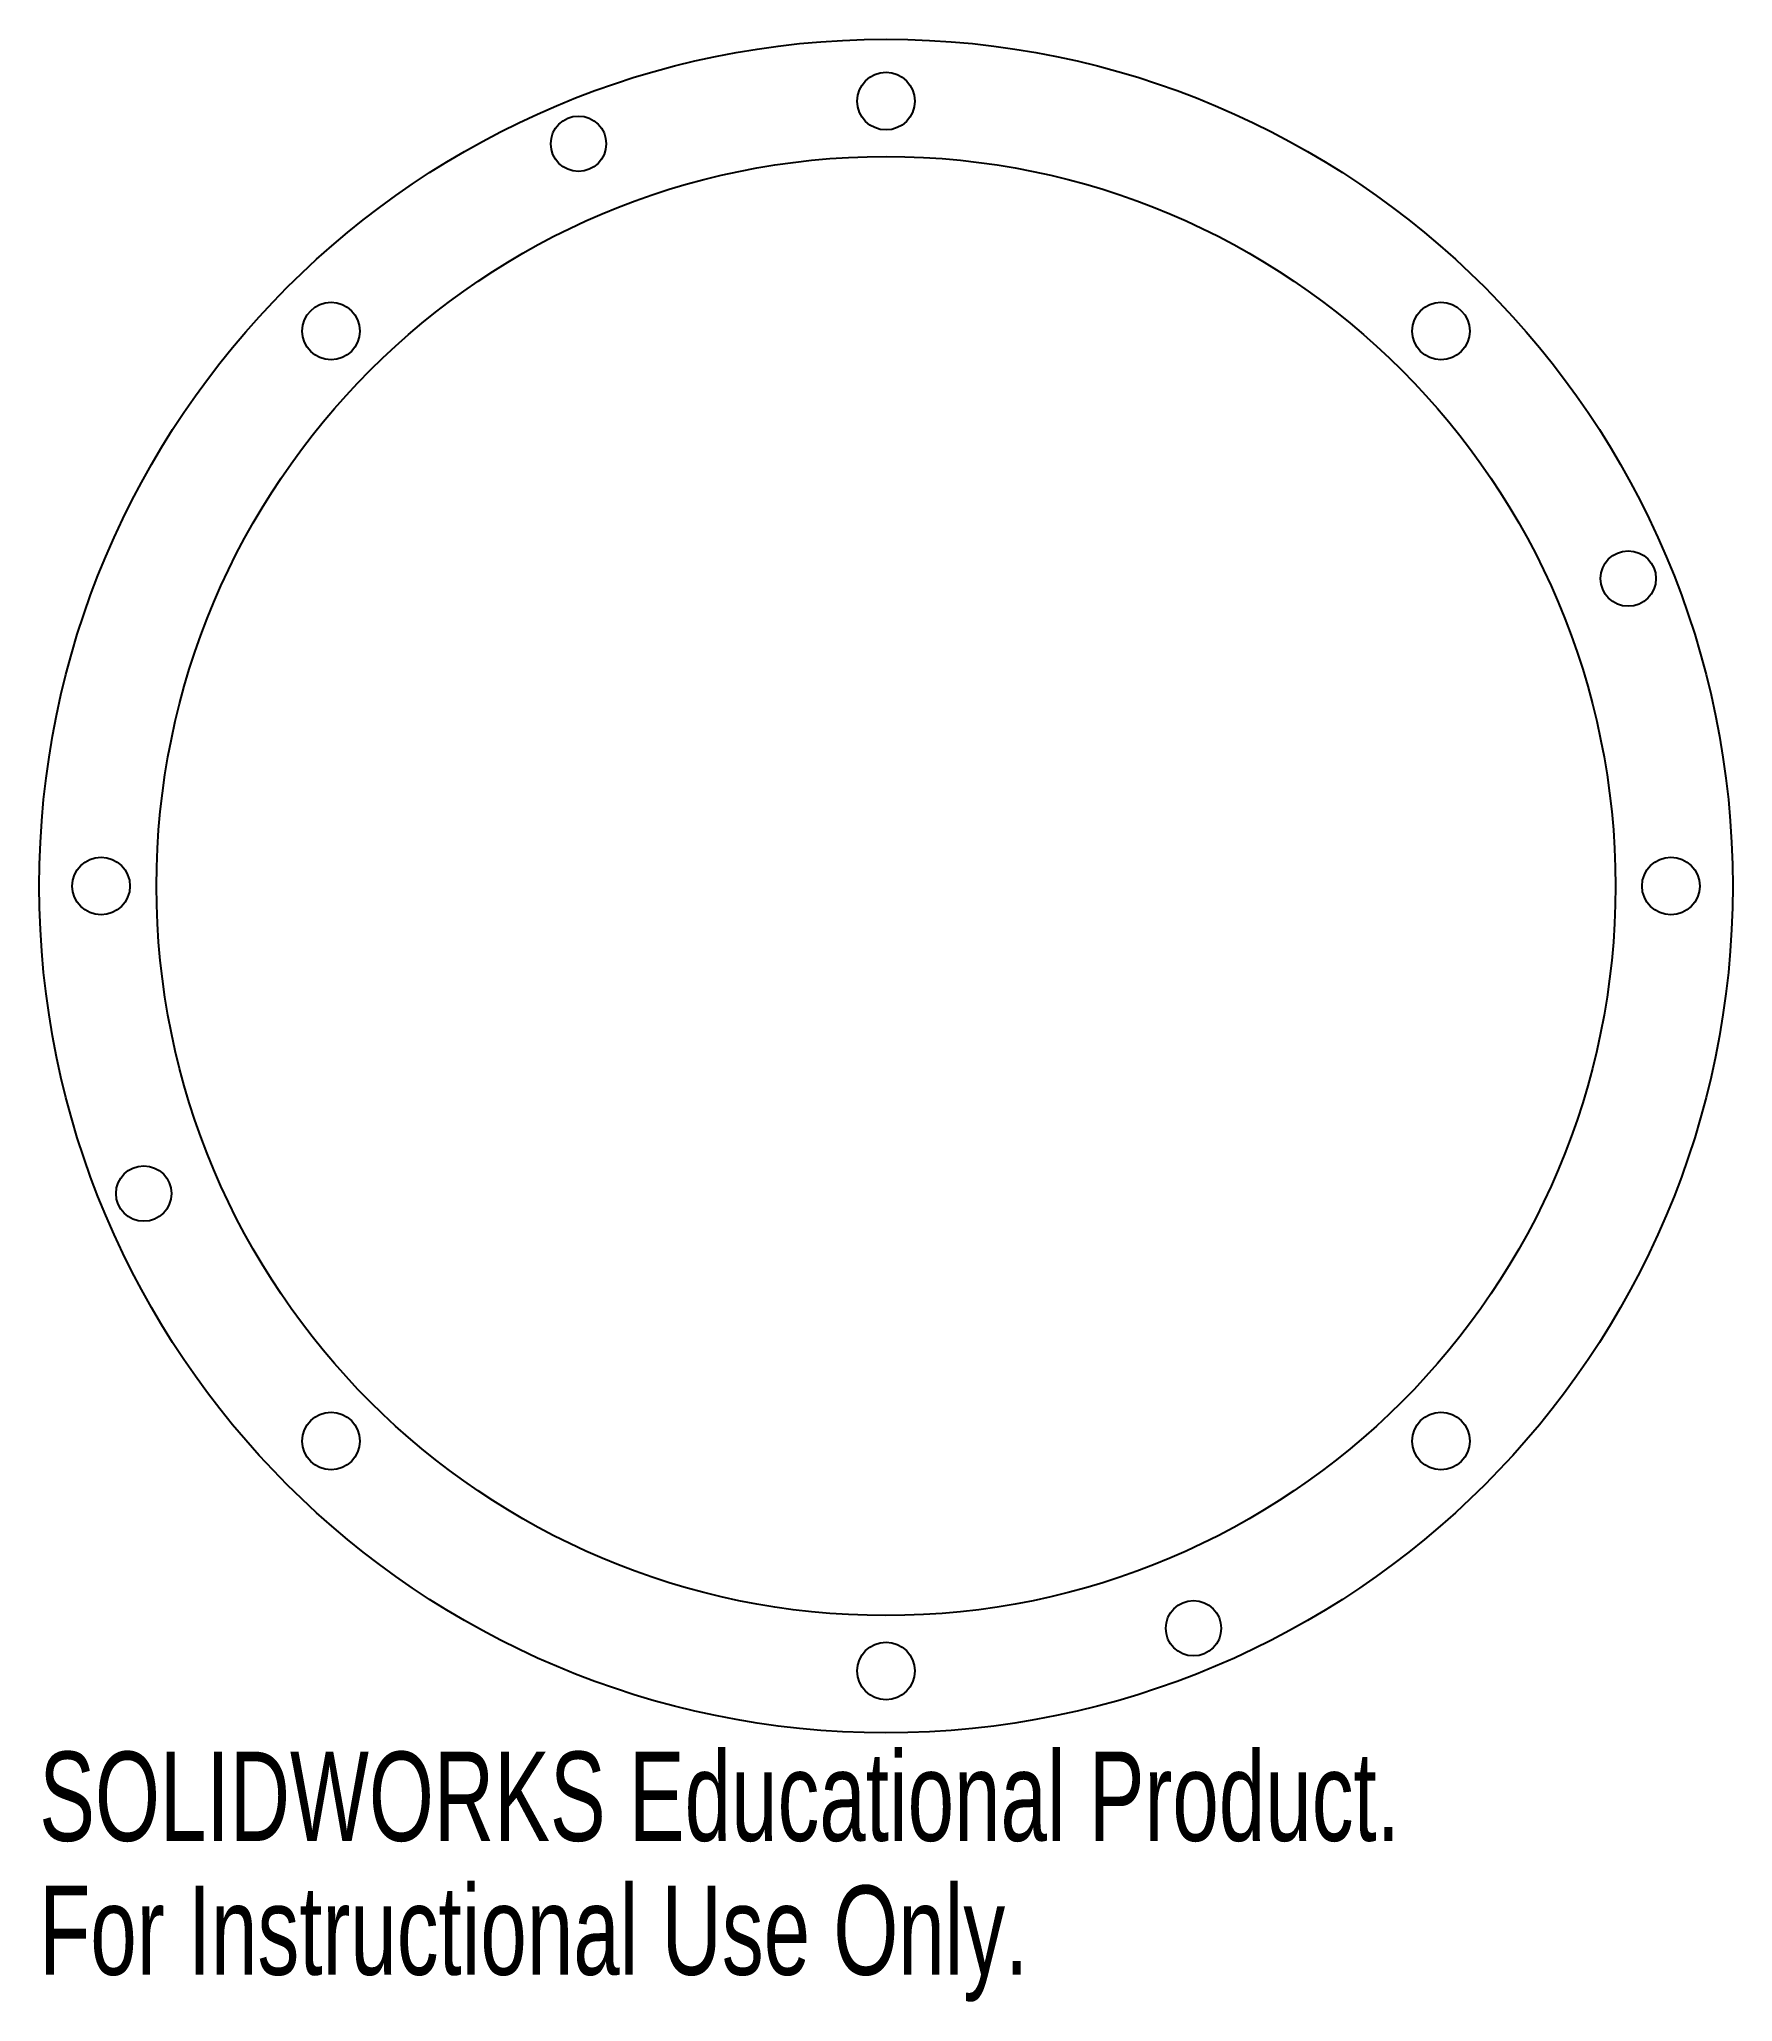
# Model space of a CAD drawing. Header units: millimetres. Extents: x -46 to 46, y -60 to 46.
import ezdxf

# ---------------------------------------------------------------- set-up
doc = ezdxf.new("R2010")
doc.units = ezdxf.units.MM
doc.styles.add('SLDTEXTSTYLE0', font='TXT', dxfattribs={"width": 0.7})

msp = doc.modelspace()

# ---------------------------------------------------------------- linework, layer by layer
at = {"color": 7, "linetype": 'Continuous', "lineweight": 25}
for centre, radius in [((0, 0), 45.85), ((0, 42.5), 1.56), ((-16.65, 40.19), 1.5), ((0, 0), 39.5), ((-30.05, 30.05), 1.56), ((30.05, 30.05), 1.56), ((40.19, 16.65), 1.5), ((-42.5, 0), 1.56), ((42.5, 0), 1.56), ((-40.19, -16.65), 1.5), ((-30.05, -30.05), 1.56), ((30.05, -30.05), 1.56), ((16.65, -40.19), 1.5), ((0, -42.5), 1.56)]:
    msp.add_circle(centre, radius, dxfattribs=at)

# ---------------------------------------------------------------- texts
at = {"color": 7, "linetype": 'Continuous', "char_height": 4.8336, "attachment_point": 1, "style": 'SLDTEXTSTYLE0'}
for s, insert in [('SOLIDWORKS Educational Product.', (-45.85, -46.87)), ('For Instructional Use Only.', (-45.85, -54.12))]:
    msp.add_mtext(s, dxfattribs=dict(at, insert=insert))

doc.saveas('drawing.dxf')
